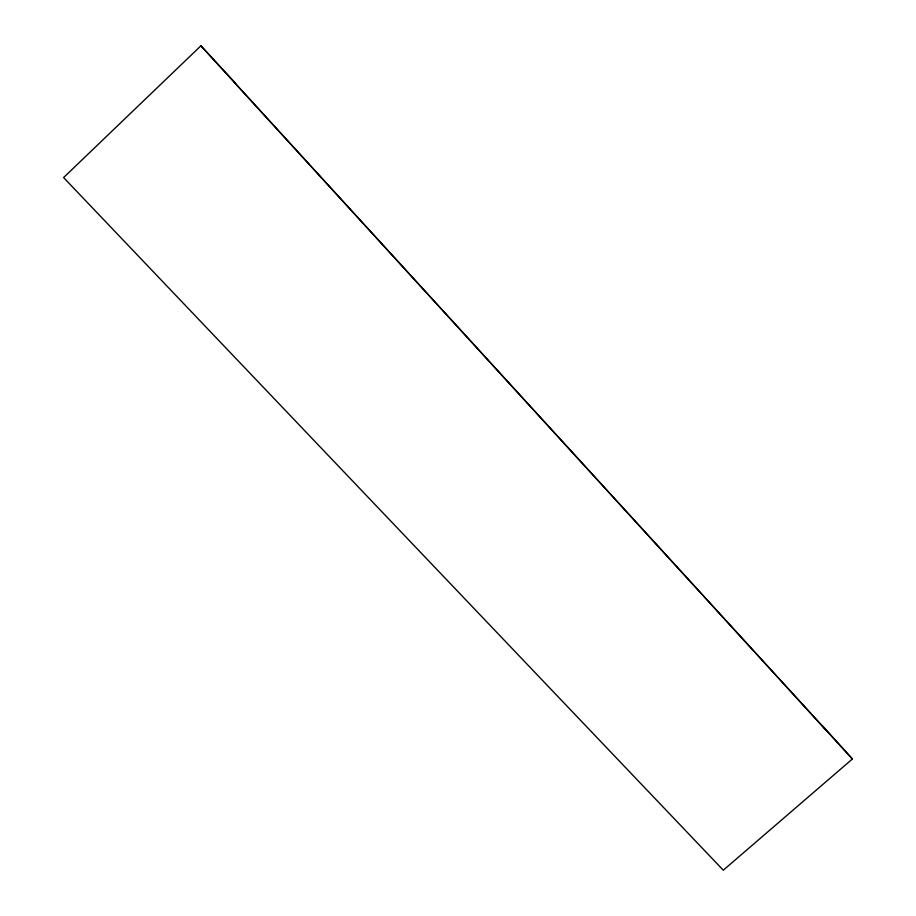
<?xml version="1.0" encoding="UTF-8"?>
<svg xmlns="http://www.w3.org/2000/svg" width="916" height="916" viewBox="0 0 916 916"><rect width="100%" height="100%" fill="white"/><g stroke="black" fill="none" stroke-linecap="round" stroke-linejoin="round"><path stroke-width="1.37" d="M235.492 83.219L200.913 45.8L63.605 177.567L723.297 870.2L852.395 758.986L822.19 725.529M234.049 82.062L825.637 729.686M200.913 45.8L852.395 758.986"/></g></svg>
